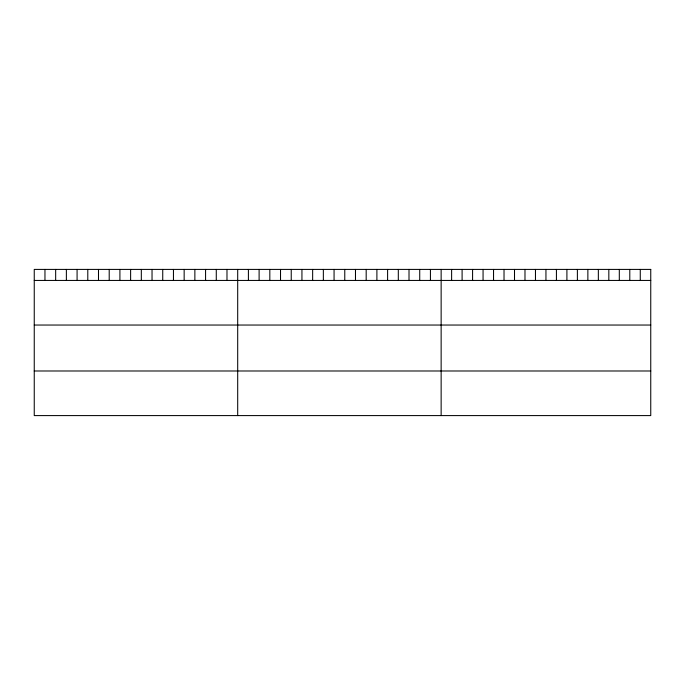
<?xml version="1.0" encoding="UTF-8"?>
<svg xmlns="http://www.w3.org/2000/svg" width="685" height="685" viewBox="0 0 685 685"><rect width="100%" height="100%" fill="white"/><g stroke="black" fill="none" stroke-linecap="round" stroke-linejoin="round"><path stroke-width="1.03" d="M34.25 280.439L650.75 280.439M34.25 325.041L650.75 325.041M34.25 370.987L650.75 370.987M640.269 269.41L640.269 280.439M629.789 269.41L629.789 280.439M619.308 269.41L619.308 280.439M608.828 269.41L608.828 280.439M598.347 269.41L598.347 280.439M587.867 269.41L587.867 280.439M577.387 269.41L577.387 280.439M566.906 269.41L566.906 280.439M556.425 269.41L556.425 280.439M545.945 269.41L545.945 280.439M535.464 269.41L535.464 280.439M524.984 269.41L524.984 280.439M514.503 269.41L514.503 280.439M504.023 269.41L504.023 280.439M493.542 269.41L493.542 280.439M483.062 269.41L483.062 280.439M472.581 269.41L472.581 280.439M462.101 269.41L462.101 280.439M451.621 269.41L451.621 280.439M441.14 269.41L441.14 415.589M430.428 269.41L430.428 280.439M419.725 269.41L419.725 280.439M409.013 269.41L409.013 280.439M398.31 269.41L398.31 280.439M387.599 269.41L387.599 280.439M376.896 269.41L376.896 280.439M366.184 269.41L366.184 280.439M355.481 269.41L355.481 280.439M344.769 269.41L344.769 280.439M334.066 269.41L334.066 280.439M323.354 269.41L323.354 280.439M312.651 269.41L312.651 280.439M301.939 269.41L301.939 280.439M291.236 269.41L291.236 280.439M280.525 269.41L280.525 280.439M269.822 269.41L269.822 280.439M259.11 269.41L259.11 280.439M248.407 269.41L248.407 280.439M237.695 269.41L237.695 415.589M226.983 269.41L226.983 280.439M216.28 269.41L216.28 280.439M205.569 269.41L205.569 280.439M194.865 269.41L194.865 280.439M184.154 269.41L184.154 280.439M173.451 269.41L173.451 280.439M162.739 269.41L162.739 280.439M152.036 269.41L152.036 280.439M141.324 269.41L141.324 280.439M130.621 269.41L130.621 280.439M119.909 269.41L119.909 280.439M109.206 269.41L109.206 280.439M98.494 269.41L98.494 280.439M87.791 269.41L87.791 280.439M77.08 269.41L77.08 280.439M66.376 269.41L66.376 280.439M55.665 269.41L55.665 280.439M44.962 269.41L44.962 280.439M650.75 269.41L34.25 269.41L34.25 415.589L650.75 415.589L650.75 269.41"/></g></svg>
